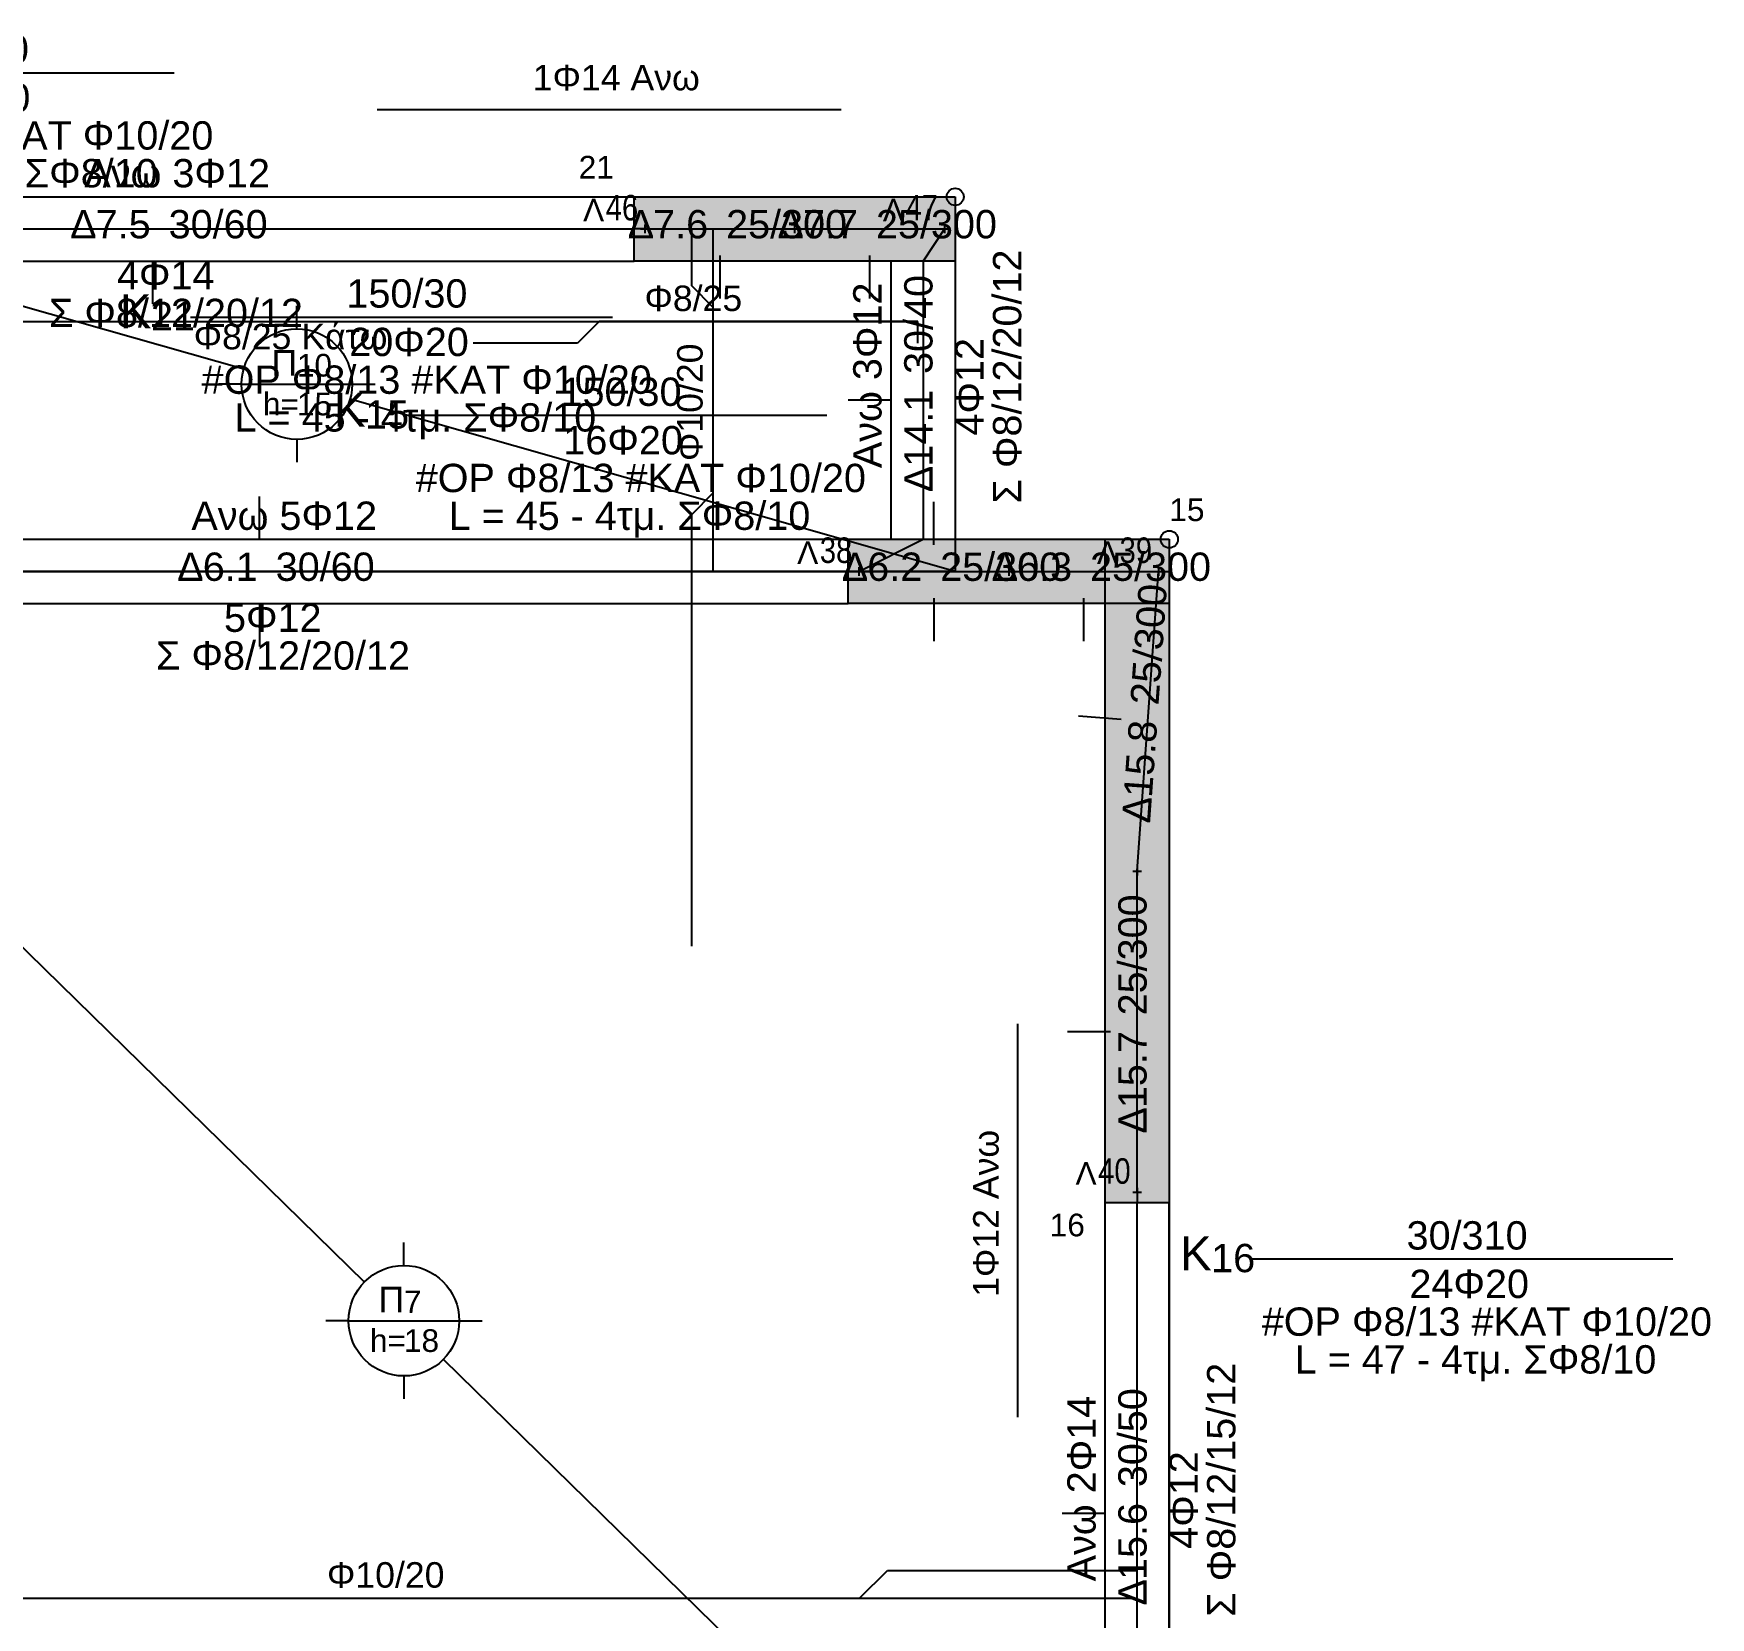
# Model space of a CAD drawing. Extents: x -2.6 to 18.4, y -20.9 to -3.3.
# Drawn here: x 10.4 to 18.23, y -11.14 to -3.74 of the extents above; entities that cross this region are included whole.
import ezdxf

# ---------------------------------------------------------------- set-up
doc = ezdxf.new("R2010")
doc.units = 0
for name, color, linetype in [('beam_name_beton_upperstruct', 3, 'CONTINUOUS'), ('beam_poly_beton_upperstruct', 4, 'CONTINUOUS'), ('beam_prefix_name_beton', 4, 'CONTINUOUS'), ('beam_static_upperstruct', 5, 'CONTINUOUS'), ('beambar_line', 6, 'CONTINUOUS'), ('beambar_name', 3, 'CONTINUOUS'), ('column_filling', 5, 'CONTINUOUS'), ('column_fixed_point', 1, 'CONTINUOUS'), ('column_name_beton', 3, 'CONTINUOUS'), ('column_poly', 1, 'CONTINUOUS'), ('column_prefix_name_beton', 4, 'CONTINUOUS'), ('freenode_name', 5, 'CONTINUOUS'), ('freenode_poly', 5, 'CONTINUOUS'), ('freenode_prefix_name', 3, 'CONTINUOUS'), ('slab_center', 4, 'CONTINUOUS'), ('slab_name', 3, 'CONTINUOUS'), ('slab_poly', 4, 'CONTINUOUS'), ('slab_prefix_name', 4, 'CONTINUOUS'), ('slabbar_line', 6, 'CONTINUOUS'), ('slabbar_name', 3, 'CONTINUOUS')]:
    doc.layers.add(name, color=color, linetype=linetype)
doc.styles.add('beam_name_beton_upperstruct', font='Arial.ttf')
doc.styles.add('beam_prefix_name_beton', font='Arial.ttf')
doc.styles.add('beambar_name', font='Arial.ttf')
doc.styles.add('column_name_beton', font='Arial.ttf')
doc.styles.add('column_prefix_name_beton', font='Arial.ttf')
doc.styles.add('freenode_name', font='Arial Narrow.ttf')
doc.styles.add('freenode_prefix_name', font='Arial.ttf')
doc.styles.add('slab_name', font='Arial.ttf')
doc.styles.add('slab_prefix_name', font='Arial.ttf')
doc.styles.add('slabbar_name', font='Arial.ttf')
pattern_1 = [(45, (0, 0), (-0.1683798, 0.1683798), []), (45, (0.16838, 0), (-0.1683798, 0.1683798), [0, 3.9950300833e-314])]

# ---------------------------------------------------------------- blocks, each defined once
blk = doc.blocks.new('SLAB3')
at = {"layer": 'slab_center'}
for p, q in [((8.55, -4.5), (11.3767, -5.3043)), ((11.625, -5.1168), (11.625, -5.0099)), ((11.3668, -5.375), (11.2599, -5.375)), ((11.3668, -5.375), (11.8832, -5.375)), ((11.8832, -5.375), (11.9901, -5.375)), ((14.7, -6.25), (11.8733, -5.4457)), ((11.625, -5.6332), (11.625, -5.7401))]:
    blk.add_line(p, q, dxfattribs=at)
blk.add_circle((11.625, -5.375), 0.2582, dxfattribs=at)
at = {"layer": 'slab_poly'}
for p, q in [((8.55, -4.5), (14.7, -4.5)), ((8.55, -6.25), (8.55, -4.5)), ((14.7, -4.5), (14.7, -6.25)), ((14.7, -6.25), (8.55, -6.25))]:
    blk.add_line(p, q, dxfattribs=at)
at = {"layer": 'slab_name', "char_height": 0.105833, "width": 0.423333, "attachment_point": 1, "style": 'slab_name'}
for s, insert in [('{\\f|b0|i0;10}', (11.625, -5.2339)), ('{\\f|b0|i0;h=}', (11.4663, -5.415)), ('{\\f|b0|i0;15}', (11.625, -5.415))]:
    blk.add_mtext(s, dxfattribs=dict(at, insert=insert))
at = {"layer": 'slab_prefix_name', "insert": (11.5059, -5.2162), "char_height": 0.119063, "width": 0.3175, "attachment_point": 1, "style": 'slab_prefix_name'}
blk.add_mtext('{\\f|b0|i0;Π}', dxfattribs=at)
blk = doc.blocks.new('SLAB6')
at = {"layer": 'slab_center'}
for p, q in [((8.55, -6.25), (11.9405, -9.5694)), ((12.125, -9.4918), (12.125, -9.3849)), ((11.8668, -9.75), (11.7599, -9.75)), ((11.8668, -9.75), (12.3832, -9.75)), ((12.3832, -9.75), (12.4901, -9.75)), ((15.7, -13.25), (12.3095, -9.9306)), ((12.125, -10.0082), (12.125, -10.1151))]:
    blk.add_line(p, q, dxfattribs=at)
blk.add_circle((12.125, -9.75), 0.2582, dxfattribs=at)
at = {"layer": 'slab_poly'}
for p, q in [((8.55, -6.25), (15.7, -6.25)), ((8.55, -13.25), (8.55, -6.25)), ((15.7, -6.25), (15.7, -13.25)), ((15.7, -13.25), (8.55, -13.25))]:
    blk.add_line(p, q, dxfattribs=at)
at = {"layer": 'slab_name', "char_height": 0.105833, "attachment_point": 1, "style": 'slab_name'}
for s, insert, width in [('{\\f|b0|i0;7}', (12.125, -9.6089), 0.211667), ('{\\f|b0|i0;h=}', (11.9663, -9.79), 0.423333), ('{\\f|b0|i0;18}', (12.125, -9.79), 0.423333)]:
    blk.add_mtext(s, dxfattribs=dict(at, insert=insert, width=width))
at = {"layer": 'slab_prefix_name', "insert": (12.0059, -9.5913), "char_height": 0.119062, "width": 0.3175, "attachment_point": 1, "style": 'slab_prefix_name'}
blk.add_mtext('{\\f|b0|i0;Π}', dxfattribs=at)
blk = doc.blocks.new('COLUMN1')
at = {"layer": 'column_filling'}
h = blk.add_hatch(dxfattribs=at)
h.set_pattern_fill('SACNCR', color=256, scale=0.1, style=0)
h.set_pattern_definition(pattern_1)
h.paths.add_polyline_path([(13.2, -4.5), (14.7, -4.5), (14.7, -4.8), (13.2, -4.8)])
at = {"layer": 'column_fixed_point'}
blk.add_circle((14.7, -4.5), 0.04, dxfattribs=at)
at = {"layer": 'column_poly'}
for p, q in [((13.2, -4.5), (14.7, -4.5)), ((13.2, -4.8), (13.2, -4.5)), ((14.7, -4.5), (14.7, -4.8)), ((13.93, -4.65), (13.97, -4.65)), ((13.95, -4.63), (13.95, -4.67)), ((14.7, -4.8), (13.2, -4.8))]:
    blk.add_line(p, q, dxfattribs=at)
at = {"layer": 'column_name_beton', "insert": (12.9413, -4.3089), "char_height": 0.105833, "width": 0.423333, "attachment_point": 1, "style": 'column_name_beton'}
blk.add_mtext('{\\f|b0|i0;21}', dxfattribs=at)
blk = doc.blocks.new('COLUMN_TEXT1')
at = {"layer": 'column_name_beton'}
blk.add_line((11.1289, -5.0617), (13.1, -5.0617), dxfattribs=at)
at = {"layer": 'column_name_beton', "char_height": 0.132292, "attachment_point": 1, "style": 'column_name_beton'}
for s, insert, width in [('{\\f|b0|i0;150/30}', (11.8565, -4.8853), 1.37583), ('{\\f|b0|i0;21}', (10.9436, -4.9911), 0.493889), ('{\\f|b0|i0;20Φ20}', (11.8697, -5.1117), 1.30528), ('{\\f|b0|i0; #ΟΡ Φ8/13 #ΚΑΤ Φ10/20}', (11.1289, -5.2881), 5.25639), ('{\\f|b0|i0;L = 45 - 4τμ. ΣΦ8/10}', (11.3339, -5.4644), 4.16278)]:
    blk.add_mtext(s, dxfattribs=dict(at, insert=insert, width=width))
at = {"layer": 'column_prefix_name_beton', "insert": (10.7981, -4.9558), "char_height": 0.15875, "width": 0.388056, "attachment_point": 1, "style": 'column_prefix_name_beton'}
blk.add_mtext('{\\f|b0|i0;K}', dxfattribs=at)
blk = doc.blocks.new('COLUMN_TEXT2')
at = {"layer": 'column_name_beton'}
blk.add_line((9.0807, -3.9208), (11.0519, -3.9208), dxfattribs=at)
at = {"layer": 'column_name_beton', "char_height": 0.132292, "attachment_point": 1, "style": 'column_name_beton'}
for s, insert, width in [('{\\f|b0|i0;30/190}', (9.8083, -3.7444), 1.37583), ('{\\f|b0|i0;20}', (8.8955, -3.8503), 0.493889), ('{\\f|b0|i0;20Φ20}', (9.8216, -3.9708), 1.30528), ('{\\f|b0|i0; #ΟΡ Φ8/13 #ΚΑΤ Φ10/20}', (9.0807, -4.1472), 5.25639), ('{\\f|b0|i0;L = 45 - 4τμ. ΣΦ8/10}', (9.2858, -4.3236), 4.16278)]:
    blk.add_mtext(s, dxfattribs=dict(at, insert=insert, width=width))
at = {"layer": 'column_prefix_name_beton', "insert": (8.75, -3.815), "char_height": 0.15875, "width": 0.388056, "attachment_point": 1, "style": 'column_prefix_name_beton'}
blk.add_mtext('{\\f|b0|i0;K}', dxfattribs=at)
blk = doc.blocks.new('COLUMN6')
at = {"layer": 'column_filling'}
h = blk.add_hatch(dxfattribs=at)
h.set_pattern_fill('SACNCR', color=256, scale=0.1, style=0)
h.set_pattern_definition(pattern_1)
h.paths.add_polyline_path([(15.4, -6.1), (15.7, -6.1), (15.7, -9.2), (15.4, -9.2)])
at = {"layer": 'column_fixed_point'}
blk.add_circle((15.7, -6.1), 0.04, dxfattribs=at)
at = {"layer": 'column_poly'}
for p, q in [((15.4, -6.1), (15.7, -6.1)), ((15.4, -9.2), (15.4, -6.1)), ((15.7, -6.1), (15.7, -9.2)), ((15.53, -7.65), (15.57, -7.65)), ((15.55, -7.63), (15.55, -7.67)), ((15.7, -9.2), (15.4, -9.2))]:
    blk.add_line(p, q, dxfattribs=at)
at = {"layer": 'column_name_beton', "insert": (15.14125, -9.25), "char_height": 0.105833, "width": 0.423333, "attachment_point": 1, "style": 'column_name_beton'}
blk.add_mtext('{\\f|b0|i0;16}', dxfattribs=at)
blk = doc.blocks.new('COLUMN_TEXT6')
at = {"layer": 'column_name_beton'}
blk.add_line((16.0807, -9.4617), (18.0519, -9.4617), dxfattribs=at)
at = {"layer": 'column_name_beton', "char_height": 0.132292, "attachment_point": 1, "style": 'column_name_beton'}
for s, insert, width in [('{\\f|b0|i0;30/310}', (16.8083, -9.2853), 1.37583), ('{\\f|b0|i0;16}', (15.8955, -9.3911), 0.493889), ('{\\f|b0|i0;24Φ20}', (16.8216, -9.5117), 1.30528), ('{\\f|b0|i0; #ΟΡ Φ8/13 #ΚΑΤ Φ10/20}', (16.0807, -9.6881), 5.25639), ('{\\f|b0|i0;L = 47 - 4τμ. ΣΦ8/10}', (16.2858, -9.8644), 4.16278)]:
    blk.add_mtext(s, dxfattribs=dict(at, insert=insert, width=width))
at = {"layer": 'column_prefix_name_beton', "insert": (15.75, -9.3558), "char_height": 0.15875, "width": 0.388056, "attachment_point": 1, "style": 'column_prefix_name_beton'}
blk.add_mtext('{\\f|b0|i0;K}', dxfattribs=at)
blk = doc.blocks.new('COLUMN7')
at = {"layer": 'column_filling'}
h = blk.add_hatch(dxfattribs=at)
h.set_pattern_fill('SACNCR', color=256, scale=0.1, style=0)
h.set_pattern_definition(pattern_1)
h.paths.add_polyline_path([(14.2, -6.1), (15.7, -6.1), (15.7, -6.4), (14.2, -6.4)])
at = {"layer": 'column_fixed_point'}
blk.add_circle((15.7, -6.1), 0.04, dxfattribs=at)
at = {"layer": 'column_poly'}
for p, q in [((14.2, -6.1), (15.7, -6.1)), ((14.2, -6.4), (14.2, -6.1)), ((15.7, -6.1), (15.7, -6.4)), ((14.93, -6.25), (14.97, -6.25)), ((14.95, -6.23), (14.95, -6.27)), ((15.7, -6.4), (14.2, -6.4))]:
    blk.add_line(p, q, dxfattribs=at)
at = {"layer": 'column_name_beton', "insert": (15.7, -5.9089), "char_height": 0.105833, "width": 0.423333, "attachment_point": 1, "style": 'column_name_beton'}
blk.add_mtext('{\\f|b0|i0;15}', dxfattribs=at)
blk = doc.blocks.new('COLUMN_TEXT7')
at = {"layer": 'column_name_beton'}
blk.add_line((12.1289, -5.5208), (14.1, -5.5208), dxfattribs=at)
at = {"layer": 'column_name_beton', "char_height": 0.132292, "attachment_point": 1, "style": 'column_name_beton'}
for s, insert, width in [('{\\f|b0|i0;150/30}', (12.8565, -5.3444), 1.37583), ('{\\f|b0|i0;15}', (11.9436, -5.4503), 0.493889), ('{\\f|b0|i0;16Φ20}', (12.8697, -5.5708), 1.30528), ('{\\f|b0|i0; #ΟΡ Φ8/13 #ΚΑΤ Φ10/20}', (12.1289, -5.7472), 5.25639), ('{\\f|b0|i0;L = 45 - 4τμ. ΣΦ8/10}', (12.3339, -5.9236), 4.16278)]:
    blk.add_mtext(s, dxfattribs=dict(at, insert=insert, width=width))
at = {"layer": 'column_prefix_name_beton', "insert": (11.7981, -5.415), "char_height": 0.15875, "width": 0.388056, "attachment_point": 1, "style": 'column_prefix_name_beton'}
blk.add_mtext('{\\f|b0|i0;K}', dxfattribs=at)
blk = doc.blocks.new('BEAM3')
at = {"layer": 'beam_poly_beton_upperstruct'}
blk.add_line((15.4753, -6.9411), (15.2758, -6.9268), dxfattribs=at)
at = {"layer": 'beam_static_upperstruct'}
blk.add_line((15.55, -7.65), (15.65, -6.25), dxfattribs=at)
blk = doc.blocks.new('BEAM_TEXT3')
at = {"layer": 'beam_name_beton_upperstruct', "char_height": 0.132292, "attachment_point": 1, "rotation": 85.914, "style": 'beam_name_beton_upperstruct'}
for s, insert, width in [('{\\f|b0|i0;  25/300}', (15.5101, -6.9701), 1.65806), ('{\\f|b0|i0;15.8}', (15.4866, -7.3), 0.881944)]:
    blk.add_mtext(s, dxfattribs=dict(at, insert=insert, width=width))
at = {"layer": 'beam_prefix_name_beton', "insert": (15.4781, -7.4188), "char_height": 0.132292, "width": 0.3175, "attachment_point": 1, "rotation": 85.914, "style": 'beam_prefix_name_beton'}
blk.add_mtext('{\\f|b0|i0;Δ}', dxfattribs=at)
blk = doc.blocks.new('BEAM4')
at = {"layer": 'beam_poly_beton_upperstruct'}
blk.add_line((15.425, -8.4), (15.225, -8.4), dxfattribs=at)
at = {"layer": 'beam_static_upperstruct'}
blk.add_line((15.55, -9.15), (15.55, -7.65), dxfattribs=at)
blk = doc.blocks.new('BEAM_TEXT4')
at = {"layer": 'beam_name_beton_upperstruct', "char_height": 0.132292, "attachment_point": 1, "rotation": 90, "style": 'beam_name_beton_upperstruct'}
for s, insert, width in [('{\\f|b0|i0;  25/300}', (15.4618, -8.4265), 1.65806), ('{\\f|b0|i0;15.7}', (15.4618, -8.7572), 0.881944)]:
    blk.add_mtext(s, dxfattribs=dict(at, insert=insert, width=width))
at = {"layer": 'beam_prefix_name_beton', "insert": (15.4618, -8.8763), "char_height": 0.132292, "width": 0.3175, "attachment_point": 1, "rotation": 90, "style": 'beam_prefix_name_beton'}
blk.add_mtext('{\\f|b0|i0;Δ}', dxfattribs=at)
blk = doc.blocks.new('BEAM5')
at = {"layer": 'beam_poly_beton_upperstruct'}
for p, q in [((15.4, -12.1), (15.4, -9.2)), ((15.7, -12.1), (15.7, -9.2)), ((15.4, -10.65), (15.2, -10.65))]:
    blk.add_line(p, q, dxfattribs=at)
at = {"layer": 'beam_static_upperstruct'}
for p, q in [((15.55, -9.15), (15.55, -9.2)), ((15.55, -12.1), (15.55, -9.2)), ((15.55, -12.15), (15.55, -12.1))]:
    blk.add_line(p, q, dxfattribs=at)
blk = doc.blocks.new('BEAM_TEXT5')
at = {"layer": 'beam_name_beton_upperstruct', "char_height": 0.132292, "attachment_point": 1, "rotation": 90, "style": 'beam_name_beton_upperstruct'}
for s, insert, width in [('{\\f|b0|i0;Σ Φ8/12/15/12}', (15.8764, -11.1329), 2.89278), ('{\\f|b0|i0;  30/50}', (15.4618, -10.6302), 1.41111), ('{\\f|b0|i0;Ανω 2Φ14}', (15.2236, -10.9675), 2.01083), ('{\\f|b0|i0;4Φ12 }', (15.7, -10.8154), 1.19944), ('{\\f|b0|i0;15.6}', (15.4618, -10.9609), 0.881944)]:
    blk.add_mtext(s, dxfattribs=dict(at, insert=insert, width=width))
at = {"layer": 'beam_prefix_name_beton', "insert": (15.4618, -11.0799), "char_height": 0.132292, "width": 0.3175, "attachment_point": 1, "rotation": 90, "style": 'beam_prefix_name_beton'}
blk.add_mtext('{\\f|b0|i0;Δ}', dxfattribs=at)
blk = doc.blocks.new('BEAM11')
at = {"layer": 'beam_poly_beton_upperstruct'}
for p, q in [((14.4, -4.8), (14.4, -6.1)), ((14.7, -4.8), (14.7, -6.1)), ((14.4, -5.45), (14.2, -5.45))]:
    blk.add_line(p, q, dxfattribs=at)
at = {"layer": 'beam_static_upperstruct'}
for p, q in [((14.65, -4.65), (14.55, -4.8)), ((14.55, -4.8), (14.55, -6.1)), ((14.25, -6.25), (14.55, -6.1))]:
    blk.add_line(p, q, dxfattribs=at)
blk = doc.blocks.new('BEAM_TEXT11')
at = {"layer": 'beam_name_beton_upperstruct', "char_height": 0.132292, "attachment_point": 1, "rotation": 90, "style": 'beam_name_beton_upperstruct'}
for s, insert, width in [('{\\f|b0|i0;Σ Φ8/12/20/12}', (14.8764, -5.9329), 2.89278), ('{\\f|b0|i0;Ανω 3Φ12}', (14.2236, -5.7675), 2.01083), ('{\\f|b0|i0;  30/40}', (14.4618, -5.4302), 1.41111), ('{\\f|b0|i0;4Φ12 }', (14.7, -5.6154), 1.19944), ('{\\f|b0|i0;14.1}', (14.4618, -5.7609), 0.881944)]:
    blk.add_mtext(s, dxfattribs=dict(at, insert=insert, width=width))
at = {"layer": 'beam_prefix_name_beton', "insert": (14.4618, -5.8799), "char_height": 0.132292, "width": 0.3175, "attachment_point": 1, "rotation": 90, "style": 'beam_prefix_name_beton'}
blk.add_mtext('{\\f|b0|i0;Δ}', dxfattribs=at)
blk = doc.blocks.new('BEAM30')
at = {"layer": 'beam_poly_beton_upperstruct'}
blk.add_line((14.3, -4.775), (14.3, -4.975), dxfattribs=at)
at = {"layer": 'beam_static_upperstruct'}
blk.add_line((13.95, -4.65), (14.65, -4.65), dxfattribs=at)
blk = doc.blocks.new('BEAM_TEXT30')
at = {"layer": 'beam_name_beton_upperstruct', "char_height": 0.132292, "attachment_point": 1, "style": 'beam_name_beton_upperstruct'}
for s, insert, width in [('{\\f|b0|i0;7.7}', (13.9891, -4.5618), 0.635), ('{\\f|b0|i0;  25/300}', (14.2272, -4.5618), 1.65806)]:
    blk.add_mtext(s, dxfattribs=dict(at, insert=insert, width=width))
at = {"layer": 'beam_prefix_name_beton', "insert": (13.8701, -4.5618), "char_height": 0.132292, "width": 0.3175, "attachment_point": 1, "style": 'beam_prefix_name_beton'}
blk.add_mtext('{\\f|b0|i0;Δ}', dxfattribs=at)
blk = doc.blocks.new('BEAM31')
at = {"layer": 'beam_poly_beton_upperstruct'}
blk.add_line((13.6, -4.775), (13.6, -4.975), dxfattribs=at)
at = {"layer": 'beam_static_upperstruct'}
blk.add_line((13.25, -4.65), (13.95, -4.65), dxfattribs=at)
blk = doc.blocks.new('BEAM_TEXT31')
at = {"layer": 'beam_name_beton_upperstruct', "char_height": 0.132292, "attachment_point": 1, "style": 'beam_name_beton_upperstruct'}
for s, insert, width in [('{\\f|b0|i0;7.6}', (13.2891, -4.5618), 0.635), ('{\\f|b0|i0;  25/300}', (13.5272, -4.5618), 1.65806)]:
    blk.add_mtext(s, dxfattribs=dict(at, insert=insert, width=width))
at = {"layer": 'beam_prefix_name_beton', "insert": (13.1701, -4.5618), "char_height": 0.132292, "width": 0.3175, "attachment_point": 1, "style": 'beam_prefix_name_beton'}
blk.add_mtext('{\\f|b0|i0;Δ}', dxfattribs=at)
blk = doc.blocks.new('BEAM32')
at = {"layer": 'beam_poly_beton_upperstruct'}
for p, q in [((8.7, -4.5), (13.2, -4.5)), ((8.7, -4.8), (13.2, -4.8)), ((10.95, -4.8), (10.95, -5))]:
    blk.add_line(p, q, dxfattribs=at)
at = {"layer": 'beam_static_upperstruct'}
for p, q in [((8.65, -4.65), (8.7, -4.65)), ((8.7, -4.65), (13.2, -4.65)), ((13.25, -4.65), (13.2, -4.65))]:
    blk.add_line(p, q, dxfattribs=at)
blk = doc.blocks.new('BEAM_TEXT32')
at = {"layer": 'beam_name_beton_upperstruct', "char_height": 0.132292, "attachment_point": 1, "style": 'beam_name_beton_upperstruct'}
for s, insert, width in [('{\\f|b0|i0;Ανω 3Φ12}', (10.6325, -4.3236), 2.01083), ('{\\f|b0|i0;7.5}', (10.6854, -4.5618), 0.635), ('{\\f|b0|i0;  30/60}', (10.9235, -4.5618), 1.41111), ('{\\f|b0|i0;4Φ14 }', (10.7846, -4.8), 1.19944), ('{\\f|b0|i0;Σ Φ8/12/20/12}', (10.4671, -4.9764), 2.89278)]:
    blk.add_mtext(s, dxfattribs=dict(at, insert=insert, width=width))
at = {"layer": 'beam_prefix_name_beton', "insert": (10.5664, -4.5618), "char_height": 0.132292, "width": 0.3175, "attachment_point": 1, "style": 'beam_prefix_name_beton'}
blk.add_mtext('{\\f|b0|i0;Δ}', dxfattribs=at)
blk = doc.blocks.new('BEAM37')
at = {"layer": 'beam_poly_beton_upperstruct'}
blk.add_line((15.3, -6.375), (15.3, -6.575), dxfattribs=at)
at = {"layer": 'beam_static_upperstruct'}
blk.add_line((14.95, -6.25), (15.65, -6.25), dxfattribs=at)
blk = doc.blocks.new('BEAM_TEXT37')
at = {"layer": 'beam_name_beton_upperstruct', "char_height": 0.132292, "attachment_point": 1, "style": 'beam_name_beton_upperstruct'}
for s, insert, width in [('{\\f|b0|i0;6.3}', (14.9891, -6.1618), 0.635), ('{\\f|b0|i0;  25/300}', (15.2272, -6.1618), 1.65806)]:
    blk.add_mtext(s, dxfattribs=dict(at, insert=insert, width=width))
at = {"layer": 'beam_prefix_name_beton', "insert": (14.8701, -6.1618), "char_height": 0.132292, "width": 0.3175, "attachment_point": 1, "style": 'beam_prefix_name_beton'}
blk.add_mtext('{\\f|b0|i0;Δ}', dxfattribs=at)
blk = doc.blocks.new('BEAM38')
at = {"layer": 'beam_poly_beton_upperstruct'}
for p, q in [((14.6, -6.125), (14.6, -5.925)), ((14.6, -6.375), (14.6, -6.575))]:
    blk.add_line(p, q, dxfattribs=at)
at = {"layer": 'beam_static_upperstruct'}
blk.add_line((14.25, -6.25), (14.95, -6.25), dxfattribs=at)
blk = doc.blocks.new('BEAM_TEXT38')
at = {"layer": 'beam_name_beton_upperstruct', "char_height": 0.132292, "attachment_point": 1, "style": 'beam_name_beton_upperstruct'}
for s, insert, width in [('{\\f|b0|i0;6.2}', (14.2891, -6.1618), 0.635), ('{\\f|b0|i0;  25/300}', (14.5272, -6.1618), 1.65806)]:
    blk.add_mtext(s, dxfattribs=dict(at, insert=insert, width=width))
at = {"layer": 'beam_prefix_name_beton', "insert": (14.1701, -6.1618), "char_height": 0.132292, "width": 0.3175, "attachment_point": 1, "style": 'beam_prefix_name_beton'}
blk.add_mtext('{\\f|b0|i0;Δ}', dxfattribs=at)
blk = doc.blocks.new('BEAM39')
at = {"layer": 'beam_poly_beton_upperstruct'}
for p, q in [((11.45, -6.1), (11.45, -5.9)), ((8.7, -6.1), (14.2, -6.1)), ((8.7, -6.4), (14.2, -6.4)), ((11.45, -6.4), (11.45, -6.6))]:
    blk.add_line(p, q, dxfattribs=at)
at = {"layer": 'beam_static_upperstruct'}
for p, q in [((8.55, -6.35), (8.7, -6.25)), ((8.7, -6.25), (14.2, -6.25)), ((14.25, -6.25), (14.2, -6.25))]:
    blk.add_line(p, q, dxfattribs=at)
blk = doc.blocks.new('BEAM_TEXT39')
at = {"layer": 'beam_name_beton_upperstruct', "char_height": 0.132292, "attachment_point": 1, "style": 'beam_name_beton_upperstruct'}
for s, insert, width in [('{\\f|b0|i0;Ανω 5Φ12}', (11.1325, -5.9236), 2.01083), ('{\\f|b0|i0;6.1}', (11.1854, -6.1618), 0.635), ('{\\f|b0|i0;  30/60}', (11.4235, -6.1618), 1.41111), ('{\\f|b0|i0;5Φ12 }', (11.2846, -6.4), 1.19944), ('{\\f|b0|i0;Σ Φ8/12/20/12}', (10.9671, -6.5764), 2.89278)]:
    blk.add_mtext(s, dxfattribs=dict(at, insert=insert, width=width))
at = {"layer": 'beam_prefix_name_beton', "insert": (11.0664, -6.1618), "char_height": 0.132292, "width": 0.3175, "attachment_point": 1, "style": 'beam_prefix_name_beton'}
blk.add_mtext('{\\f|b0|i0;Δ}', dxfattribs=at)
blk = doc.blocks.new('FREENODE1')
at = {"layer": 'freenode_poly'}
blk.add_hatch(color=256, dxfattribs=at).paths.add_polyline_path([(14.6, -4.6), (14.7, -4.6), (14.7, -4.7), (14.6, -4.7)])
for p, q in [((14.63, -4.65), (14.67, -4.65)), ((14.65, -4.63), (14.65, -4.67))]:
    blk.add_line(p, q, dxfattribs=at)
at = {"layer": 'freenode_name', "insert": (14.4677, -4.4913), "char_height": 0.119063, "width": 0.352778, "attachment_point": 1, "style": 'freenode_name'}
blk.add_mtext('{\\f|b0|i1;47}', dxfattribs=at)
at = {"layer": 'freenode_prefix_name', "insert": (14.3619, -4.5089), "char_height": 0.105833, "width": 0.282222, "attachment_point": 1, "style": 'freenode_prefix_name'}
blk.add_mtext('{\\f|b0|i0;Λ}', dxfattribs=at)
blk = doc.blocks.new('FREENODE2')
at = {"layer": 'freenode_poly'}
blk.add_hatch(color=256, dxfattribs=at).paths.add_polyline_path([(13.2, -4.6), (13.3, -4.6), (13.3, -4.7), (13.2, -4.7)])
for p, q in [((13.23, -4.65), (13.27, -4.65)), ((13.25, -4.63), (13.25, -4.67))]:
    blk.add_line(p, q, dxfattribs=at)
at = {"layer": 'freenode_name', "insert": (13.0677, -4.4913), "char_height": 0.119063, "width": 0.352778, "attachment_point": 1, "style": 'freenode_name'}
blk.add_mtext('{\\f|b0|i1;46}', dxfattribs=at)
at = {"layer": 'freenode_prefix_name', "insert": (12.9619, -4.5089), "char_height": 0.105833, "width": 0.282222, "attachment_point": 1, "style": 'freenode_prefix_name'}
blk.add_mtext('{\\f|b0|i0;Λ}', dxfattribs=at)
blk = doc.blocks.new('FREENODE8')
at = {"layer": 'freenode_poly'}
blk.add_hatch(color=256, dxfattribs=at).paths.add_polyline_path([(15.5, -9.1), (15.6, -9.1), (15.6, -9.2), (15.5, -9.2)])
for p, q in [((15.53, -9.15), (15.57, -9.15)), ((15.55, -9.13), (15.55, -9.17))]:
    blk.add_line(p, q, dxfattribs=at)
at = {"layer": 'freenode_name', "insert": (15.3677, -8.9913), "char_height": 0.119062, "width": 0.352778, "attachment_point": 1, "style": 'freenode_name'}
blk.add_mtext('{\\f|b0|i1;40}', dxfattribs=at)
at = {"layer": 'freenode_prefix_name', "insert": (15.2619, -9.0089), "char_height": 0.105833, "width": 0.282222, "attachment_point": 1, "style": 'freenode_prefix_name'}
blk.add_mtext('{\\f|b0|i0;Λ}', dxfattribs=at)
blk = doc.blocks.new('FREENODE9')
at = {"layer": 'freenode_poly'}
blk.add_hatch(color=256, dxfattribs=at).paths.add_polyline_path([(15.6, -6.2), (15.7, -6.2), (15.7, -6.3), (15.6, -6.3)])
for p, q in [((15.63, -6.25), (15.67, -6.25)), ((15.65, -6.23), (15.65, -6.27))]:
    blk.add_line(p, q, dxfattribs=at)
at = {"layer": 'freenode_name', "insert": (15.4677, -6.0913), "char_height": 0.119063, "width": 0.352778, "attachment_point": 1, "style": 'freenode_name'}
blk.add_mtext('{\\f|b0|i1;39}', dxfattribs=at)
at = {"layer": 'freenode_prefix_name', "insert": (15.3619, -6.1089), "char_height": 0.105833, "width": 0.282222, "attachment_point": 1, "style": 'freenode_prefix_name'}
blk.add_mtext('{\\f|b0|i0;Λ}', dxfattribs=at)
blk = doc.blocks.new('FREENODE10')
at = {"layer": 'freenode_poly'}
blk.add_hatch(color=256, dxfattribs=at).paths.add_polyline_path([(14.2, -6.2), (14.3, -6.2), (14.3, -6.3), (14.2, -6.3)])
for p, q in [((14.23, -6.25), (14.27, -6.25)), ((14.25, -6.23), (14.25, -6.27))]:
    blk.add_line(p, q, dxfattribs=at)
at = {"layer": 'freenode_name', "insert": (14.0677, -6.0913), "char_height": 0.119063, "width": 0.352778, "attachment_point": 1, "style": 'freenode_name'}
blk.add_mtext('{\\f|b0|i1;38}', dxfattribs=at)
at = {"layer": 'freenode_prefix_name', "insert": (13.9619, -6.1089), "char_height": 0.105833, "width": 0.282222, "attachment_point": 1, "style": 'freenode_prefix_name'}
blk.add_mtext('{\\f|b0|i0;Λ}', dxfattribs=at)
blk = doc.blocks.new('SLABBAR10')
at = {"layer": 'slabbar_line'}
for p, q in [((13.0365, -5.0833), (12.9365, -5.1833)), ((14.525, -5.0833), (13.0365, -5.0833)), ((14.525, -5.1833), (14.525, -5.0833)), ((12.9365, -5.1833), (12.4485, -5.1833))]:
    blk.add_line(p, q, dxfattribs=at)
at = {"layer": 'slabbar_name', "insert": (13.2486, -4.9146), "char_height": 0.119063, "width": 1.27, "attachment_point": 1, "style": 'slabbar_name'}
blk.add_mtext('{\\f|b0|i0;Φ8/25 }', dxfattribs=at)
blk = doc.blocks.new('SLABBAR11')
at = {"layer": 'slabbar_line'}
for p, q in [((13.47, -4.9167), (13.47, -4.65)), ((13.47, -4.65), (13.47, -4.65)), ((13.57, -5.0167), (13.57, -4.65)), ((13.57, -5.0167), (13.47, -4.9167)), ((13.57, -5.8833), (13.57, -5.0167)), ((13.47, -5.9833), (13.57, -5.8833)), ((13.57, -6.25), (13.57, -5.8833)), ((13.47, -6.25), (13.47, -5.9833)), ((13.47, -8), (13.47, -6.25))]:
    blk.add_line(p, q, dxfattribs=at)
at = {"layer": 'slabbar_name', "insert": (13.4012, -5.7344), "char_height": 0.119062, "width": 1.51694, "attachment_point": 1, "rotation": 90, "style": 'slabbar_name'}
blk.add_mtext('{\\f|b0|i0;Φ10/20 }', dxfattribs=at)
blk = doc.blocks.new('SLABBAR12')
at = {"layer": 'slabbar_line'}
blk.add_line((8.6208, -5.0833), (14.525, -5.0833), dxfattribs=at)
at = {"layer": 'slabbar_name', "insert": (11.143, -5.0933), "char_height": 0.119063, "width": 2.29306, "attachment_point": 1, "style": 'slabbar_name'}
blk.add_mtext('{\\f|b0|i0;Φ8/25 Κάτω}', dxfattribs=at)
blk = doc.blocks.new('SLABBAR18')
at = {"layer": 'slabbar_line'}
for p, q in [((14.2531, -11.0467), (14.3831, -10.9167)), ((14.3831, -10.9167), (15.55, -10.9167)), ((15.55, -10.9167), (15.55, -10.9167)), ((9.8469, -11.0467), (14.2531, -11.0467)), ((14.2531, -11.0467), (15.55, -11.0467))]:
    blk.add_line(p, q, dxfattribs=at)
at = {"layer": 'slabbar_name', "insert": (11.7656, -10.8779), "char_height": 0.119062, "width": 1.51694, "attachment_point": 1, "style": 'slabbar_name'}
blk.add_mtext('{\\f|b0|i0;Φ10/20 }', dxfattribs=at)
blk = doc.blocks.new('BEAMBAR1')
at = {"layer": 'beambar_line'}
for p in [(14.9925, -10.2), (14.9925, -8.3631)]:
    blk.add_line(p, (14.9925, -8.3631), dxfattribs=at)
at = {"layer": 'beambar_name', "insert": (14.7838, -9.6387), "char_height": 0.119062, "width": 1.905, "attachment_point": 1, "rotation": 90, "style": 'beambar_name'}
blk.add_mtext('{\\f|b0|i0;1Φ12 Ανω}', dxfattribs=at)
blk = doc.blocks.new('BEAMBAR34')
at = {"layer": 'beambar_line'}
for p in [(12, -4.0925), (14.1681, -4.0925)]:
    blk.add_line(p, (14.1681, -4.0925), dxfattribs=at)
at = {"layer": 'beambar_name', "insert": (12.7269, -3.8837), "char_height": 0.119062, "width": 1.905, "attachment_point": 1, "style": 'beambar_name'}
blk.add_mtext('{\\f|b0|i0;1Φ14 Ανω}', dxfattribs=at)

msp = doc.modelspace()

# ---------------------------------------------------------------- block references
at = {"layer": 'beam'}
for name in ['BEAM32', 'BEAM31', 'BEAM30', 'BEAM11', 'BEAM39', 'BEAM38', 'BEAM37', 'BEAM3', 'BEAM4', 'BEAM5']:
    msp.add_blockref(name, (0, 0), dxfattribs=at)
at = {"layer": 'beam_name_beton_upperstruct'}
for name in ['BEAM_TEXT32', 'BEAM_TEXT31', 'BEAM_TEXT30', 'BEAM_TEXT11', 'BEAM_TEXT39', 'BEAM_TEXT38', 'BEAM_TEXT37', 'BEAM_TEXT3', 'BEAM_TEXT4', 'BEAM_TEXT5']:
    msp.add_blockref(name, (0, 0), dxfattribs=at)
at = {"layer": 'beambar'}
for name in ['BEAMBAR34', 'BEAMBAR1']:
    msp.add_blockref(name, (0, 0), dxfattribs=at)
at = {"layer": 'column'}
for name in ['COLUMN1', 'COLUMN7', 'COLUMN6']:
    msp.add_blockref(name, (0, 0), dxfattribs=at)
at = {"layer": 'column_name_beton'}
for name in ['COLUMN_TEXT2', 'COLUMN_TEXT1', 'COLUMN_TEXT7', 'COLUMN_TEXT6']:
    msp.add_blockref(name, (0, 0), dxfattribs=at)
at = {"layer": 'freenode'}
for name in ['FREENODE2', 'FREENODE1', 'FREENODE10', 'FREENODE9', 'FREENODE8']:
    msp.add_blockref(name, (0, 0), dxfattribs=at)
at = {"layer": 'slab'}
for name in ['SLAB3', 'SLAB6']:
    msp.add_blockref(name, (0, 0), dxfattribs=at)
at = {"layer": 'slabbar'}
for name in ['SLABBAR11', 'SLABBAR10', 'SLABBAR12', 'SLABBAR18']:
    msp.add_blockref(name, (0, 0), dxfattribs=at)

doc.saveas('drawing.dxf')
